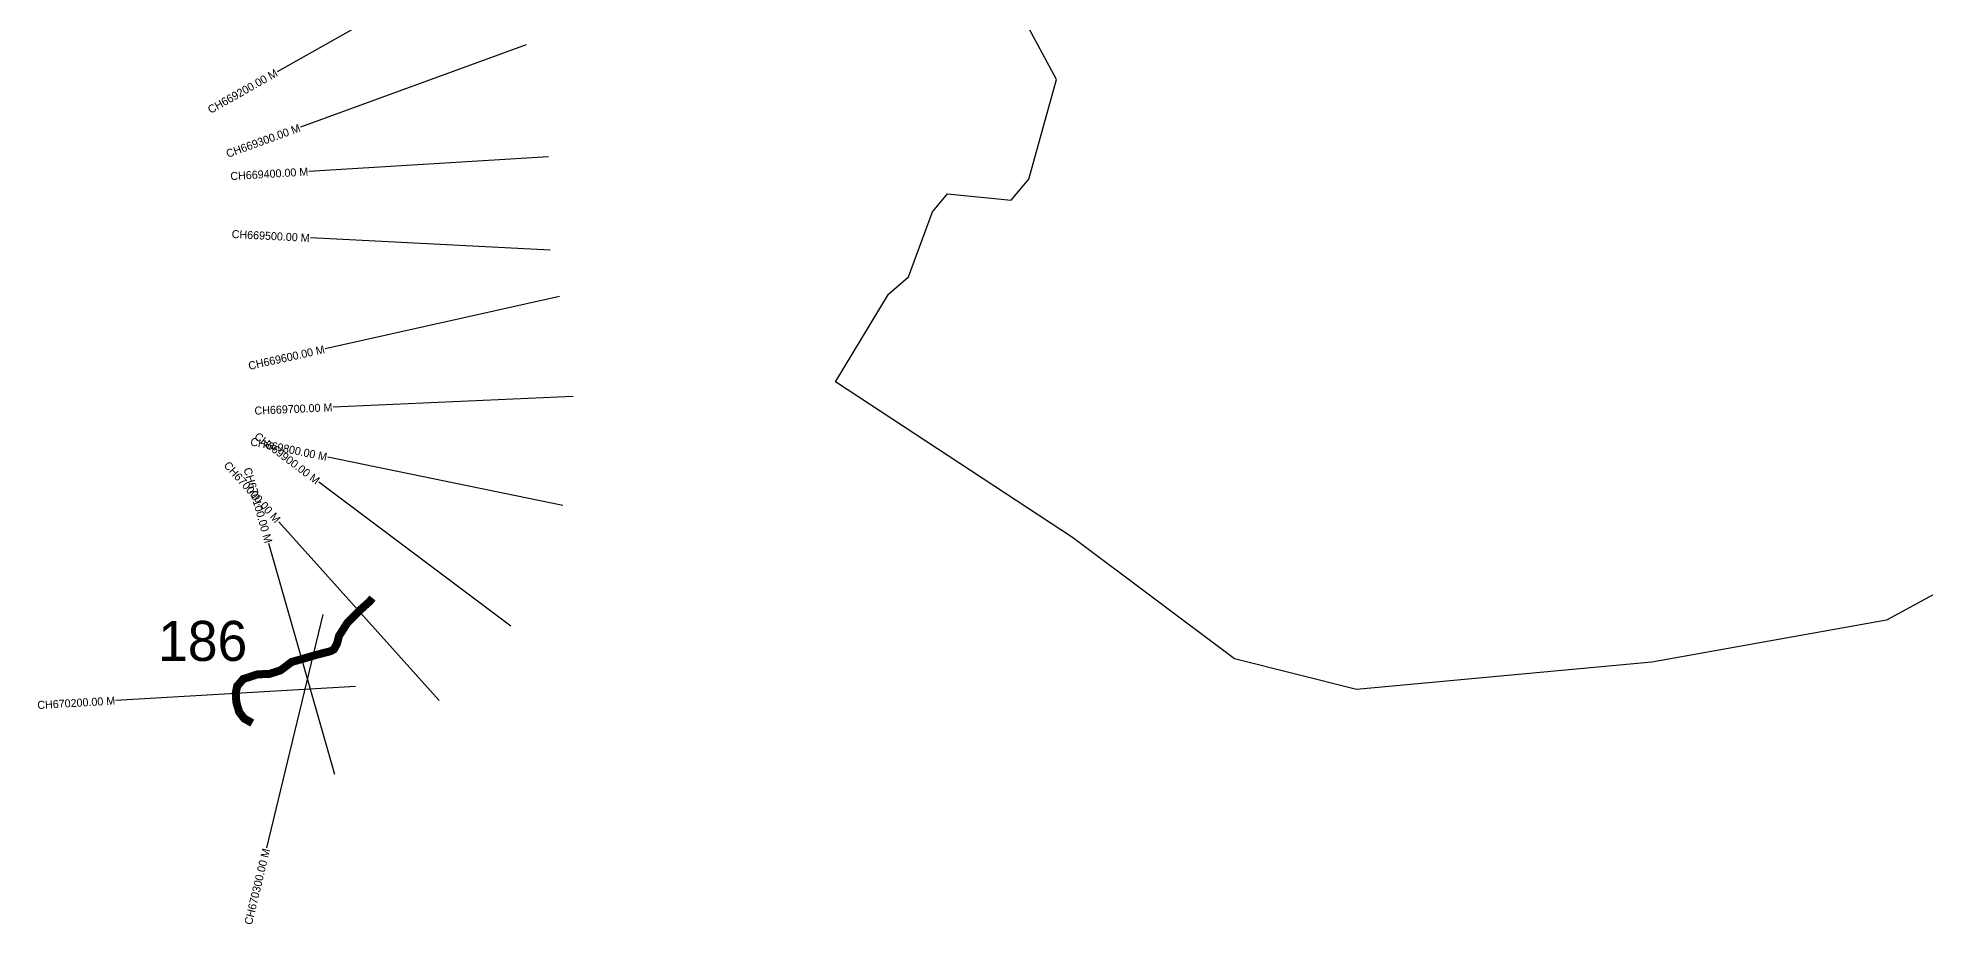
# Model space of a CAD drawing. Header units: metres. Extents: x 334765 to 340664, y 1776995 to 1780698.
# Drawn here: x 335356 to 337715, y 1776995 to 1778102 of the extents above; entities that cross this region are included whole.
import ezdxf
from ezdxf.enums import TextEntityAlignment as Align

# ---------------------------------------------------------------- set-up
doc = ezdxf.new("R2010")
doc.units = ezdxf.units.M
for name, color, linetype in [('CS', 134, 'Continuous'), ('CSMark', 6, 'Continuous'), ('UNPROTECTED', 10, 'Continuous')]:
    doc.layers.add(name, color=color, linetype=linetype)

msp = doc.modelspace()

# ---------------------------------------------------------------- linework, layer by layer
at = {"color": 6}
msp.add_lwpolyline([(337903.1, 1777503.8), (337666.3, 1777374.9), (337373.1, 1777322.5), (337003.9, 1777288.2), (336851.3, 1777326.8), (336649, 1777478.2), (336352.9, 1777672.7), (336419.3, 1777782.3), (336444.3, 1777803.8), (336474, 1777885.1), (336492.7, 1777907.6), (336572.3, 1777899.4), (336594.7, 1777925.6), (336629, 1778050.1), (336588.6, 1778125.3)], dxfattribs=at)
at = {"layer": 'CS'}
for p, q in [((335916.8, 1778207.3), (335655.5, 1778059.9)), ((335966.4, 1778093.3), (335684.5, 1777990.7)), ((335994.5, 1777953.5), (335695.1, 1777935.4)), ((335996.5, 1777836.9), (335696.9, 1777852.3)), ((336008.3, 1777779.1), (335715.5, 1777713.8)), ((336025, 1777654.4), (335725.3, 1777641)), ((336012.4, 1777518.1), (335718.5, 1777578.5)), ((335947.5, 1777367.3), (335707.5, 1777547.4)), ((335857.9, 1777274.8), (335657.3, 1777497.9)), ((335727.5, 1777182.2), (335645.1, 1777470.6)), ((335712.5, 1777382.2), (335642, 1777090.6)), ((335753.4, 1777292.3), (335453.9, 1777274.7))]:
    msp.add_line(p, q, dxfattribs=at)
at = {"layer": 'UNPROTECTED', "const_width": 10, "flags": 128}
msp.add_lwpolyline([(335774.4, 1777402.6), (335771.1, 1777398.5), (335757.3, 1777386.1), (335743.1, 1777371.7), (335732.6, 1777355.3), (335730.2, 1777345.8), (335726.3, 1777338.6), (335722.2, 1777336.3), (335703.9, 1777331.5), (335686.1, 1777326.4), (335673.3, 1777322.7), (335666.2, 1777317.3), (335659.7, 1777312.4), (335645.6, 1777307.8), (335631, 1777307.4), (335621.2, 1777304.2), (335613, 1777301.5), (335605.4, 1777292.7), (335603.6, 1777283.9), (335604.3, 1777272.6), (335607.9, 1777260.2), (335614.2, 1777252.1), (335624.2, 1777246.5)], dxfattribs=at)

# ---------------------------------------------------------------- texts
at = {"insert": (335506.5, 1777374.1), "char_height": 50, "attachment_point": 1}
msp.add_mtext_dynamic_manual_height_columns('\\pxt1;186', width=70.183, gutter_width=1, heights=[0], dxfattribs=at)
at = {"layer": 'CSMark'}
for s, rotation, p in [('CH669200.00 M', 29.4259, (335654.6, 1778059.4)), ('CH669300.00 M', 20.0052, (335683.6, 1777990.3)), ('CH669400.00 M', 3.4624, (335694.1, 1777935.3)), ('CH669500.00 M', 357.0511, (335695.9, 1777852.3)), ('CH669600.00 M', 12.5793, (335714.5, 1777713.5)), ('CH669700.00 M', 2.5653, (335724.3, 1777640.9)), ('CH669800.00 M', 348.3747, (335717.6, 1777578.7)), ('CH669900.00 M', 323.118, (335706.7, 1777548)), ('CH670000.00 M', 311.9441, (335656.7, 1777498.7)), ('CH670100.00 M', 285.9584, (335644.8, 1777471.6)), ('CH670200.00 M', 3.3683, (335452.9, 1777274.6)), ('CH670300.00 M', 76.4035, (335641.8, 1777089.6))]:
    msp.add_text(s, height=10, rotation=rotation, dxfattribs=at).set_placement(p, align=Align.MIDDLE_RIGHT)

doc.saveas('drawing.dxf')
